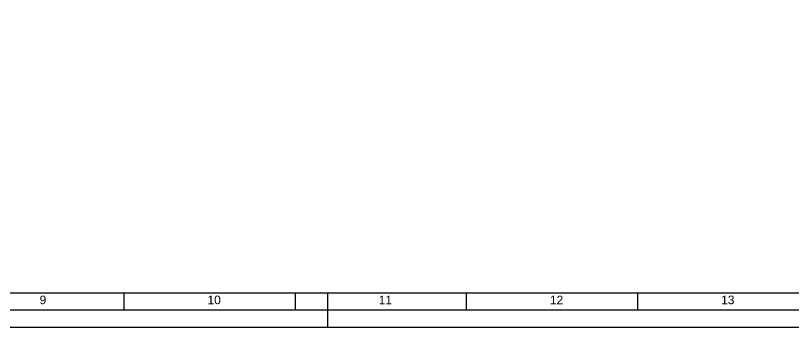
# Model space of a CAD drawing. Header units: millimetres. Extents: x 15565 to 20040, y -491 to 2778.
# Drawn here: x 17759 to 18895, y -491 to -36 of the extents above; entities that cross this region are included whole.
import ezdxf

# ---------------------------------------------------------------- set-up
doc = ezdxf.new("R2010")
doc.units = ezdxf.units.MM
doc.layers.add('Com_Label', color=9, linetype='Continuous')
doc.layers.add('ramka_1', color=136, linetype='Continuous')
doc.styles.add('Arial', font='arial.ttf')

# ---------------------------------------------------------------- blocks, each defined once
blk = doc.blocks.new('60x90')
at = {"layer": 'ramka_1', "color": 26, "linetype": 'Continuous'}
for p, q in [((2352.5, -2945), (2352.5, -2920)), ((2602.5, -2945), (2602.5, -2920)), ((2852.5, -2945), (2852.5, -2920)), ((3102.5, -2945), (3102.5, -2920))]:
    blk.add_line(p, q, dxfattribs=at)
at = {"layer": 'ramka_1', "linetype": 'Continuous'}
blk.add_line((2650, -2970), (2650, -2920), dxfattribs=at)
for points in [[(0, 0), (4475, 0), (4475, -2970), (0, -2970)], [(75, -25), (4450, -25), (4450, -2945), (75, -2945)], [(100, -50), (4425, -50), (4425, -2920), (100, -2920)]]:
    blk.add_lwpolyline(points, close=True, dxfattribs=at)
at = {"layer": 'Com_Label', "char_height": 12.5, "width": 1612.566, "attachment_point": 5, "rotation": 0.0006, "style": 'Arial'}
for s, insert in [('9', (2233.8, -2929.9)), ('10', (2483.8, -2929.9)), ('11', (2733.8, -2929.9)), ('12', (2983.8, -2929.9)), ('13', (3233.8, -2929.9))]:
    blk.add_mtext(s, dxfattribs=dict(at, insert=insert))

msp = doc.modelspace()

# ---------------------------------------------------------------- block references
at = {"layer": 'ramka_1'}
msp.add_blockref('60x90', (15565.46, 2478.66), dxfattribs=at)

doc.saveas('drawing.dxf')
